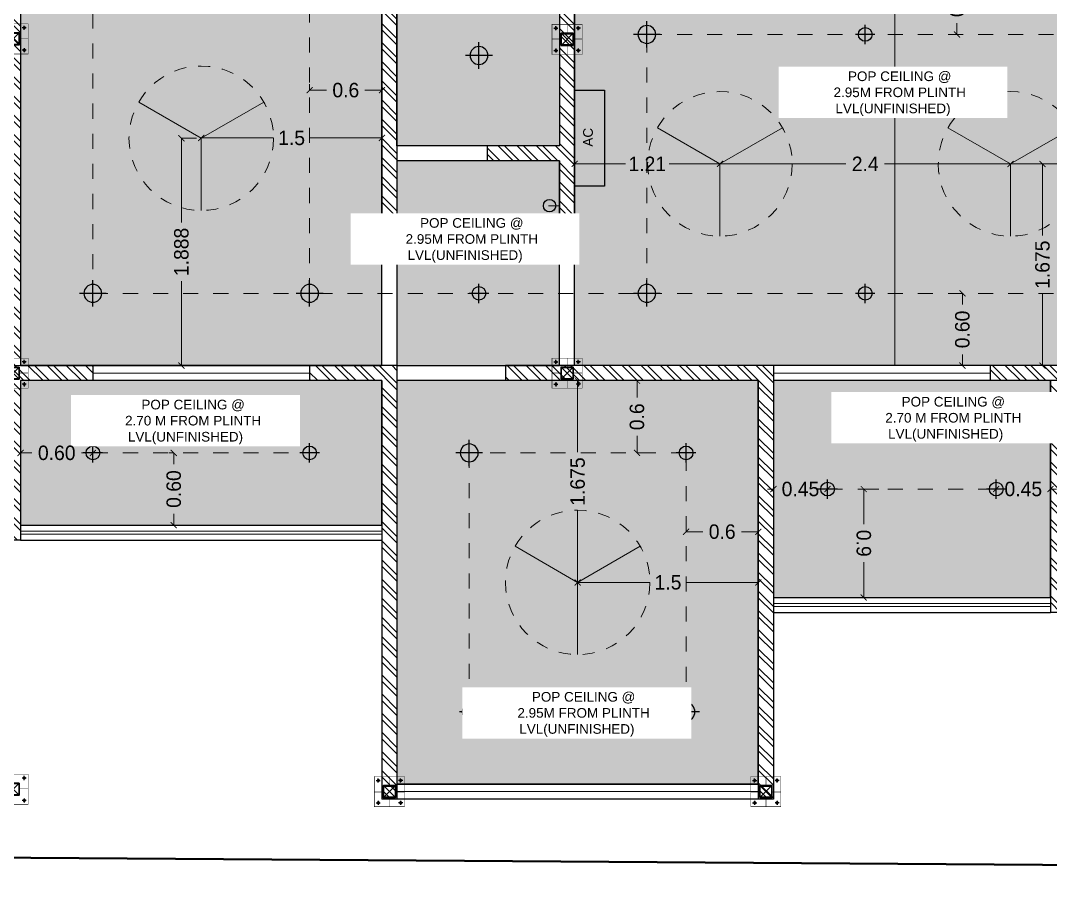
# Model space of a CAD drawing. Header units: metres. Extents: x 494 to 1845, y -666 to 1061.
# Drawn here: x 1627.6 to 1636.15, y 201.35 to 208.46 of the extents above; entities that cross this region are included whole.
import ezdxf

# ---------------------------------------------------------------- set-up
doc = ezdxf.new("R2010")
doc.units = ezdxf.units.M
doc.header["$MEASUREMENT"] = 0
for name, pattern in [('1', [0]), ('141011 - Typical Flr Plans -1 - 1.5 & 1-2 BHK_ Kolshet Namrata1$0$HIDDEN', [0.375, 0.25, -0.125]), ('_ZCAD_DYNDIM_LINETYPE_DATA_NAME_', [0.25, 0.125, -0.125]), ('HIDDEN', [0.375, 0.25, -0.125])]:
    doc.linetypes.add(name, pattern=pattern)
doc.layers.get('Defpoints').update_dxf_attribs({"color": 12})
for name, color, linetype, lineweight in [('01 WALL', 7, 'Continuous', 25), ('A-Wall', 7, 'Continuous', 18), ('A-Wall Hatch', 8, 'Continuous', 9), ('DIMENSION', 8, 'Continuous', 5), ('ele ref line', 44, 'Continuous', 9), ('elec block', 14, 'Continuous', 9), ('Grid', 1, 'Continuous', 25), ('SCPL_BOLTS', 11, 'Continuous', 15), ('SCPL_ST PLATE', 222, 'Continuous', 0), ('VDA - FALSE CEILING', 7, 'Continuous', 5), ('VDA-HATCH', 8, 'Continuous', 9), ('VDA-RAILING', 25, 'Continuous', 5), ('VDA-SLIDING DOOR', 4, 'Continuous', 9), ('VDA-WALL', 250, 'Continuous', 25)]:
    doc.layers.add(name, color=color, linetype=linetype, lineweight=lineweight)
for name, color, linetype in [('BASE PLATE', 3, 'Continuous'), ('CEILING', 7, 'Continuous'), ('ceiling elec', 7, 'Continuous'), ('COLUMN', 1, 'Continuous'), ('PLOT - SURVEY', 1, '1'), ('SCPL HIDDEN', 8, 'HIDDEN'), ('SHEET', 7, 'Continuous'), ('TEXT', 7, 'Continuous'), ('VDA-WALL BELOW', 8, 'Continuous'), ('VDA_ELECTRICAL FIXTURES', 7, 'Continuous')]:
    doc.layers.add(name, color=color, linetype=linetype)
doc.styles.add('RS', font='GOTHIC.TTF')
doc.styles.get("Standard").update_dxf_attribs({"font": 'arial.ttf'})
doc.dimstyles.new('SMALL', dxfattribs={"dimtxt": 0.16, "dimasz": 0.05, "dimexe": 0, "dimexo": 0, "dimgap": 0.05, "dimtad": 0, "dimdec": 1, "dimzin": 0, "dimdsep": 46, "dimtxsty": 'RS', "dimblk": 'ARCHTICK', "dimcen": 2.5, "dimclrd": 256, "dimclre": 256, "dimclrt": 5, "dimadec": 0, "dimazin": 0, "dimtfac": 1, "dimtofl": 0, "dimtmove": 0, "dimatfit": 3, "dimldrblk": 'ARCHTICK', "dimfxl": 0, "dimtolj": 1, "dimtzin": 0, "dimarcsym": 0})

# ---------------------------------------------------------------- blocks, each defined once
blk = doc.blocks.new('athath')
at = {"layer": 'BASE PLATE', "const_width": 0.004000000000000001}
blk.add_lwpolyline([(382058.464163508, 2057488.133852801), (382058.7141635079, 2057488.133852801), (382058.7141635079, 2057487.883852801), (382058.464163508, 2057487.883852801)], close=True, dxfattribs=at)
at = {"layer": 'COLUMN', "color": 5, "lineweight": 30}
for p, q in [((382058.6391635078, 2057488.0588528), (382058.5391635078, 2057487.9588528)), ((382058.6391635078, 2057487.9588528), (382058.5391635078, 2057488.0588528))]:
    blk.add_line(p, q, dxfattribs=at)
blk.add_lwpolyline([(382058.5391635078, 2057488.0588528), (382058.5391635078, 2057487.9588528), (382058.6391635078, 2057487.9588528), (382058.6391635078, 2057488.0588528)], close=True, dxfattribs=at)
at = {"layer": 'Grid', "color": 5, "const_width": 0.002}
blk.add_lwpolyline([(382058.539163508, 2057488.058852801), (382058.639163508, 2057488.058852801), (382058.639163508, 2057487.958852801), (382058.539163508, 2057487.958852801)], close=True, dxfattribs=at)
at = {"layer": 'Grid', "color": 5}
blk.add_lwpolyline([(382058.5423635079, 2057488.055652801), (382058.6359635079, 2057488.055652801), (382058.6359635079, 2057487.962052801), (382058.5423635079, 2057487.962052801)], close=True, dxfattribs=at)
at = {"layer": 'SCPL HIDDEN'}
for p, q in [((382058.496163508, 2057488.118806606), (382058.496163508, 2057488.084898995)), ((382058.6821635079, 2057488.118806606), (382058.6821635079, 2057488.084898995)), ((382058.5131173132, 2057488.101852801), (382058.4792097027, 2057488.101852801)), ((382058.6652097026, 2057488.101852801), (382058.6991173132, 2057488.101852801)), ((382058.5131173132, 2057487.915852801), (382058.4792097027, 2057487.915852801)), ((382058.496163508, 2057487.898898995), (382058.496163508, 2057487.932806606)), ((382058.6652097026, 2057487.915852801), (382058.6991173132, 2057487.915852801)), ((382058.6821635079, 2057487.898898995), (382058.6821635079, 2057487.932806606))]:
    blk.add_line(p, q, dxfattribs=at)
at = {"layer": 'SCPL_BOLTS'}
for centre in [(382058.496163508, 2057488.101852801), (382058.6821635079, 2057488.101852801), (382058.496163508, 2057487.915852801), (382058.6821635079, 2057487.915852801)]:
    blk.add_circle(centre, 0.01035, dxfattribs=at)
at = {"layer": 'SCPL_ST PLATE', "const_width": 0.002}
for points in [[(382058.585713508, 2057488.133852801), (382058.592613508, 2057488.133852801), (382058.592613508, 2057488.058852801), (382058.585713508, 2057488.058852801)], [(382058.464163508, 2057488.012302801), (382058.464163508, 2057488.005402801), (382058.539163508, 2057488.005402801), (382058.539163508, 2057488.012302801)], [(382058.585713508, 2057487.883852801), (382058.592613508, 2057487.883852801), (382058.592613508, 2057487.958852801), (382058.585713508, 2057487.958852801)], [(382058.639163508, 2057488.005402801), (382058.639163508, 2057488.012302801), (382058.7141635079, 2057488.012302801), (382058.7141635079, 2057488.005402801)]]:
    blk.add_lwpolyline(points, close=True, dxfattribs=at)
blk = doc.blocks.new('zw$4BD1')
at = {"color": 6}
blk.add_line((0.1026044387735965, 0.2717923628416088), (0.1026044644431749, 0.08480641099328068), dxfattribs=at)
at = {"layer": 'SHEET', "color": 6}
blk.add_circle((0.1026044619984532, 0.10260446199851), 0.1026044519985128, dxfattribs=at)
blk = doc.blocks.new('12w')
at = {"layer": 'VDA_ELECTRICAL FIXTURES', "color": 5, "ltscale": 0.1}
for p, q in [((87910.28145249565, 3817.042512325924), (87910.28144543657, 3823.898232417295)), ((87906.81604333571, 3820.470368803413), (87913.74685459654, 3820.470375939805))]:
    blk.add_line(p, q, dxfattribs=at)
blk.add_circle((87910.28075605427, 3820.470372370896), 2.316151648332887, dxfattribs=at)
blk = doc.blocks.new('AEYTUU')
at = {"layer": 'VDA_ELECTRICAL FIXTURES', "color": 6, "ltscale": 0.1}
for p, q in [((8243.958968699393, -3482.814240096676), (8243.958968826868, -3482.690436009986)), ((8244.021548823775, -3482.752338117767), (8243.896388702484, -3482.752337988894))]:
    blk.add_line(p, q, dxfattribs=at)
blk.add_circle((8243.958981276084, -3482.752338053344), 0.04373075930944671, dxfattribs=at)
blk = doc.blocks.new('FAN 1')
at = {"layer": 'elec block', "color": 68, "true_color": 0x394d00}
for q in [(-3723.117876231178, 868.3742863660809), (-3722.078645746636, 868.3742863660809), (-3722.598260988907, 867.4742863660808)]:
    blk.add_line((-3722.598260988907, 868.074286366081), q, dxfattribs=at)
at = {"layer": 'elec block', "color": 68, "linetype": '141011 - Typical Flr Plans -1 - 1.5 & 1-2 BHK_ Kolshet Namrata1$0$HIDDEN', "ltscale": 0.15, "true_color": 0x394d00}
blk.add_circle((-3722.598260988907, 868.074286366081), 0.6, dxfattribs=at)
blk = doc.blocks.new('_ArchTick')
at = {"color": 0, "linetype": 'ByBlock', "const_width": 0.15}
blk.add_lwpolyline([(-0.5, -0.5), (0.5, 0.5)], dxfattribs=at)
blk = doc.blocks.new('*D626')
at = {"layer": 'Defpoints', "color": 0, "transparency": 16777216}
for p in [(4.649194737953621, 3.349999999999966), (4.649194737953621, 2.749999999999943), (4.649194737953621, 2.749999999999943)]:
    blk.add_point(p, dxfattribs=at)
at = {"layer": 'DIMENSION', "lineweight": -2, "transparency": 16777216}
for p, q in [((4.649194737953621, 3.349999999999966), (4.649194737953621, 3.349999999999966)), ((4.649194737953621, 3.349999999999966), (4.649194737953621, 3.256668932698801)), ((4.649194737953621, 2.749999999999943), (4.649194737953621, 2.843331067301108)), ((4.649194737953621, 2.749999999999943), (4.649194737953621, 2.749999999999943))]:
    blk.add_line(p, q, dxfattribs=at)
at = {"layer": 'DIMENSION', "lineweight": -2, "transparency": 16777216, "xscale": 0.05, "yscale": 0.05, "zscale": 0.05}
for p, rotation in [((4.649194737953621, 3.349999999999966), 90), ((4.649194737953621, 2.749999999999943), 270)]:
    blk.add_blockref('_ArchTick', p, dxfattribs=dict(at, rotation=rotation))
at = {"layer": 'DIMENSION', "color": 5, "transparency": 16777216, "insert": (4.649194737953621, 3.049999999999955), "char_height": 0.12, "attachment_point": 5, "rotation": 90, "style": 'RS'}
blk.add_mtext('\\A1;0.60', dxfattribs=at)
blk = doc.blocks.new('*D627')
at = {"layer": 'Defpoints', "color": 0, "transparency": 16777216}
for p in [(4.651629597316742, 0.6000000000000227), (4.651629597316742, 0), (4.694239636169641, 0)]:
    blk.add_point(p, dxfattribs=at)
at = {"layer": 'DIMENSION', "lineweight": -2, "transparency": 16777216}
for p, q in [((4.651629597316742, 0.6000000000000227), (4.694239636169641, 0.6000000000000227)), ((4.694239636169641, 0.6000000000000227), (4.694239636169641, 0.506668932698858)), ((4.694239636169641, 0), (4.694239636169641, 0.0933310673011647)), ((4.651629597316742, 0), (4.694239636169641, 0))]:
    blk.add_line(p, q, dxfattribs=at)
at = {"layer": 'DIMENSION', "lineweight": -2, "transparency": 16777216, "xscale": 0.05, "yscale": 0.05, "zscale": 0.05}
for p, rotation in [((4.694239636169641, 0.6000000000000227), 90), ((4.694239636169641, 0), 270)]:
    blk.add_blockref('_ArchTick', p, dxfattribs=dict(at, rotation=rotation))
at = {"layer": 'DIMENSION', "color": 5, "transparency": 16777216, "insert": (4.694239636169641, 0.3000000000000114), "char_height": 0.12, "attachment_point": 5, "rotation": 90, "style": 'RS'}
blk.add_mtext('\\A1;0.60', dxfattribs=at)
blk = doc.blocks.new('*D629')
at = {"layer": 'Defpoints', "color": 0, "transparency": 16777216}
for p in [(5.093749999846523, 1.674999999999955), (6.299999999999955, 1.674999999999983), (6.299999999999955, 1.67499966935236)]:
    blk.add_point(p, dxfattribs=at)
at = {"layer": 'DIMENSION', "lineweight": -2, "transparency": 16777216}
for p, q in [((5.093749999846523, 1.674999999999955), (5.093749999846523, 1.674999669352331)), ((5.093749999846523, 1.674999669352331), (5.515780506381589, 1.674999669352331)), ((6.299999999999955, 1.67499966935236), (5.877969493464889, 1.67499966935236)), ((6.299999999999955, 1.674999999999983), (6.299999999999955, 1.67499966935236))]:
    blk.add_line(p, q, dxfattribs=at)
at = {"layer": 'DIMENSION', "lineweight": -2, "transparency": 16777216, "xscale": 0.05, "yscale": 0.05, "zscale": 0.05, "rotation": 180.0000000000013}
blk.add_blockref('_ArchTick', (5.093749999846523, 1.674999669352331), dxfattribs=at)
at = {"layer": 'DIMENSION', "lineweight": -2, "transparency": 16777216, "xscale": 0.05, "yscale": 0.05, "zscale": 0.05}
blk.add_blockref('_ArchTick', (6.299999999999955, 1.67499966935236), dxfattribs=at)
at = {"layer": 'DIMENSION', "color": 5, "transparency": 16777216, "insert": (5.696874999923239, 1.67499966935236), "char_height": 0.12, "attachment_point": 5, "style": 'RS'}
blk.add_mtext('\\A1;1.21', dxfattribs=at)
blk = doc.blocks.new('*D630')
at = {"layer": 'Defpoints', "color": 0, "transparency": 16777216}
for p in [(5.259617250025485, 1.674999999999983), (5.259617250025485, 0), (5.359353477165769, 0)]:
    blk.add_point(p, dxfattribs=at)
at = {"layer": 'DIMENSION', "lineweight": -2, "transparency": 16777216}
for p, q in [((5.259617250025485, 1.674999999999983), (5.359353477165769, 1.674999999999983)), ((5.359353477165769, 1.674999999999983), (5.359353477165769, 1.080266825288902)), ((5.359353477165769, 0), (5.359353477165769, 0.5947331747110809)), ((5.259617250025485, 0), (5.359353477165769, 0))]:
    blk.add_line(p, q, dxfattribs=at)
at = {"layer": 'DIMENSION', "lineweight": -2, "transparency": 16777216, "xscale": 0.05, "yscale": 0.05, "zscale": 0.05}
for p, rotation in [((5.359353477165769, 1.674999999999983), 90), ((5.359353477165769, 0), 270)]:
    blk.add_blockref('_ArchTick', p, dxfattribs=dict(at, rotation=rotation))
at = {"layer": 'DIMENSION', "color": 5, "transparency": 16777216, "insert": (5.359353477165769, 0.8374999999999773), "char_height": 0.12, "attachment_point": 5, "rotation": 90, "style": 'RS'}
blk.add_mtext('\\A1;1.675', dxfattribs=at)
blk = doc.blocks.new('*D631')
at = {"layer": 'Defpoints', "color": 0, "transparency": 16777216}
for p in [(1.474999999999909, 1.674999999999983), (1.474999999999909, 1.674999999999983), (2.68124999953875, 1.674999999999983)]:
    blk.add_point(p, dxfattribs=at)
at = {"layer": 'DIMENSION', "lineweight": -2, "transparency": 16777216}
for p, q in [((1.474999999999909, 1.674999999999983), (1.474999999999909, 1.674999999999983)), ((1.474999999999909, 1.674999999999983), (1.897030506227566, 1.674999999999983)), ((2.68124999953875, 1.674999999999983), (2.259219493311093, 1.674999999999983)), ((2.68124999953875, 1.674999999999983), (2.68124999953875, 1.674999999999983))]:
    blk.add_line(p, q, dxfattribs=at)
at = {"layer": 'DIMENSION', "lineweight": -2, "transparency": 16777216, "xscale": 0.05, "yscale": 0.05, "zscale": 0.05, "rotation": 180}
blk.add_blockref('_ArchTick', (1.474999999999909, 1.674999999999983), dxfattribs=at)
at = {"layer": 'DIMENSION', "lineweight": -2, "transparency": 16777216, "xscale": 0.05, "yscale": 0.05, "zscale": 0.05}
blk.add_blockref('_ArchTick', (2.68124999953875, 1.674999999999983), dxfattribs=at)
at = {"layer": 'DIMENSION', "color": 5, "transparency": 16777216, "insert": (2.078124999769443, 1.674999999999983), "char_height": 0.12, "attachment_point": 5, "style": 'RS'}
blk.add_mtext('\\A1;1.21', dxfattribs=at)
blk = doc.blocks.new('*D632')
at = {"layer": 'Defpoints', "color": 0, "transparency": 16777216}
for p in [(2.68124999953875, 1.674999999999955), (5.093749999846523, 1.674693419352337), (5.093750034491222, 1.674966040488329)]:
    blk.add_point(p, dxfattribs=at)
at = {"layer": 'DIMENSION', "lineweight": -2, "transparency": 16777216}
for p, q in [((2.68124999953875, 1.674999999999955), (2.681250034183449, 1.675272621135946)), ((2.681250034183449, 1.675272621135946), (3.726514311639903, 1.675139788887634)), ((5.093750034491222, 1.674966040488329), (4.048485757034769, 1.67509887273664)), ((5.093749999846523, 1.674693419352337), (5.093750034491222, 1.674966040488329))]:
    blk.add_line(p, q, dxfattribs=at)
at = {"layer": 'DIMENSION', "lineweight": -2, "transparency": 16777216, "xscale": 0.05000000000000001, "yscale": 0.05000000000000001, "zscale": 0.05000000000000001}
for p, rotation in [((2.681250034183449, 1.675272621135946), 179.9927188488737), ((5.093750034491222, 1.674966040488329), 359.9927188488738)]:
    blk.add_blockref('_ArchTick', p, dxfattribs=dict(at, rotation=rotation))
at = {"layer": 'DIMENSION', "color": 5, "transparency": 16777216, "insert": (3.887500034337336, 1.675119330812151), "char_height": 0.12, "attachment_point": 5, "rotation": 359.9927188488738, "style": 'RS'}
blk.add_mtext('\\A1;2.4', dxfattribs=at)
blk = doc.blocks.new('*D633')
at = {"layer": 'Defpoints', "color": 0, "transparency": 16777216}
for p in [(2.399999999999864, -1.261257315364986), (3, -1.261257315364986), (3, -1.379366719586613)]:
    blk.add_point(p, dxfattribs=at)
at = {"layer": 'DIMENSION', "lineweight": -2, "transparency": 16777216}
for p, q in [((2.399999999999864, -1.261257315364986), (2.399999999999864, -1.379366719586613)), ((3, -1.261257315364986), (3, -1.379366719586613)), ((2.399999999999864, -1.379366719586613), (2.54060503059145, -1.379366719586613)), ((3, -1.379366719586613), (2.859394969408413, -1.379366719586613))]:
    blk.add_line(p, q, dxfattribs=at)
at = {"layer": 'DIMENSION', "lineweight": -2, "transparency": 16777216, "xscale": 0.05, "yscale": 0.05, "zscale": 0.05, "rotation": 180}
blk.add_blockref('_ArchTick', (2.399999999999864, -1.379366719586613), dxfattribs=at)
at = {"layer": 'DIMENSION', "lineweight": -2, "transparency": 16777216, "xscale": 0.05, "yscale": 0.05, "zscale": 0.05}
blk.add_blockref('_ArchTick', (3, -1.379366719586613), dxfattribs=at)
at = {"layer": 'DIMENSION', "color": 5, "transparency": 16777216, "insert": (2.699999999999818, -1.379366719586613), "char_height": 0.12, "attachment_point": 5, "style": 'RS'}
blk.add_mtext('\\A1;0.6', dxfattribs=at)
blk = doc.blocks.new('*D634')
at = {"layer": 'Defpoints', "color": 0, "transparency": 16777216}
for p in [(1.992728779216577, -0.125), (2.048309675320752, -0.125), (2.048309675320752, -0.7250000000000227)]:
    blk.add_point(p, dxfattribs=at)
at = {"layer": 'DIMENSION', "lineweight": -2, "transparency": 16777216}
for p, q in [((2.048309675320752, -0.125), (1.992728779216577, -0.125)), ((1.992728779216577, -0.125), (1.992728779216577, -0.2656050305914448)), ((1.992728779216577, -0.7250000000000227), (1.992728779216577, -0.5843949694085779)), ((2.048309675320752, -0.7250000000000227), (1.992728779216577, -0.7250000000000227))]:
    blk.add_line(p, q, dxfattribs=at)
at = {"layer": 'DIMENSION', "lineweight": -2, "transparency": 16777216, "xscale": 0.05, "yscale": 0.05, "zscale": 0.05}
for p, rotation in [((1.992728779216577, -0.125), 90), ((1.992728779216577, -0.7250000000000227), 270)]:
    blk.add_blockref('_ArchTick', p, dxfattribs=dict(at, rotation=rotation))
at = {"layer": 'DIMENSION', "color": 5, "transparency": 16777216, "insert": (1.992728779216577, -0.4250000000000114), "char_height": 0.12, "attachment_point": 5, "rotation": 90, "style": 'RS'}
blk.add_mtext('\\A1;0.6', dxfattribs=at)
blk = doc.blocks.new('*D635')
at = {"layer": 'Defpoints', "color": 0, "transparency": 16777216}
for p in [(1.499977825427095, -0.125), (1.499977825427095, -0.125), (1.499977825427095, -1.799999999977217)]:
    blk.add_point(p, dxfattribs=at)
at = {"layer": 'DIMENSION', "lineweight": -2, "transparency": 16777216}
for p, q in [((1.499977825427095, -0.125), (1.499977825427095, -0.125)), ((1.499977825427095, -0.125), (1.499977825427095, -0.7197331746996269)), ((1.499977825427095, -1.799999999977217), (1.499977825427095, -1.20526682527759)), ((1.499977825427095, -1.799999999977217), (1.499977825427095, -1.799999999977217))]:
    blk.add_line(p, q, dxfattribs=at)
at = {"layer": 'DIMENSION', "lineweight": -2, "transparency": 16777216, "xscale": 0.05, "yscale": 0.05, "zscale": 0.05}
for p, rotation in [((1.499977825427095, -0.125), 90), ((1.499977825427095, -1.799999999977217), 270)]:
    blk.add_blockref('_ArchTick', p, dxfattribs=dict(at, rotation=rotation))
at = {"layer": 'DIMENSION', "color": 5, "transparency": 16777216, "insert": (1.499977825427095, -0.9624999999886086), "char_height": 0.12, "attachment_point": 5, "rotation": 90, "style": 'RS'}
blk.add_mtext('\\A1;1.675', dxfattribs=at)
blk = doc.blocks.new('*D636')
at = {"layer": 'Defpoints', "color": 0, "transparency": 16777216}
for p in [(1.499977825427095, -1.799999999977217), (3, -1.800000000000011), (3, -1.800000000001859)]:
    blk.add_point(p, dxfattribs=at)
at = {"layer": 'DIMENSION', "lineweight": -2, "transparency": 16777216}
for p, q in [((1.499977825427095, -1.799999999977217), (1.499977825427095, -1.799999999979065)), ((1.499977825427095, -1.799999999979065), (2.099812162203762, -1.799999999988188)), ((3, -1.800000000001859), (2.400165663223333, -1.799999999992735)), ((3, -1.800000000000011), (3, -1.800000000001859))]:
    blk.add_line(p, q, dxfattribs=at)
at = {"layer": 'DIMENSION', "lineweight": -2, "transparency": 16777216, "xscale": 0.05, "yscale": 0.05, "zscale": 0.05}
for p, rotation in [((1.499977825427095, -1.799999999979065), 179.9999999991293), ((3, -1.800000000001859), 359.9999999991293)]:
    blk.add_blockref('_ArchTick', p, dxfattribs=dict(at, rotation=rotation))
at = {"layer": 'DIMENSION', "color": 5, "transparency": 16777216, "insert": (2.249988912713434, -1.799999999990462), "char_height": 0.12, "attachment_point": 5, "style": 'RS'}
blk.add_mtext('\\A1;1.5', dxfattribs=at)
blk = doc.blocks.new('*D637')
at = {"layer": 'Defpoints', "color": 0, "transparency": 16777216}
for p in [(4.27496876575492, -1.024999999967548), (3.874831541495269, -1.925013887732945), (4.274999999999864, -1.925000000000011)]:
    blk.add_point(p, dxfattribs=at)
at = {"layer": 'DIMENSION', "lineweight": -2, "transparency": 16777216}
for p, q in [((3.999800307175065, -1.025009549610928), (3.874800307250325, -1.025013887700482)), ((3.874800307250325, -1.025013887700482), (3.874810447822256, -1.317209672991908)), ((3.874831541495269, -1.925013887732945), (3.874821400923338, -1.632818102441547)), ((3.999831541420008, -1.925009549643391), (3.874831541495269, -1.925013887732945))]:
    blk.add_line(p, q, dxfattribs=at)
at = {"layer": 'DIMENSION', "lineweight": -2, "transparency": 16777216, "xscale": 0.05, "yscale": 0.05, "zscale": 0.05}
for p, rotation in [((3.874800307250325, -1.025013887700482), 90.00198843378972), ((3.874831541495269, -1.925013887732945), 270.0019884337897)]:
    blk.add_blockref('_ArchTick', p, dxfattribs=dict(at, rotation=rotation))
at = {"layer": 'DIMENSION', "color": 5, "transparency": 16777216, "insert": (3.874815924372797, -1.475013887716727), "char_height": 0.12, "attachment_point": 5, "rotation": 270.00198843378973, "style": 'RS'}
blk.add_mtext('\\A1;0.9', dxfattribs=at)
blk = doc.blocks.new('*D638')
at = {"layer": 'Defpoints', "color": 0, "transparency": 16777216}
for p in [(3.125, -1.024999999964962), (3.125, -1.024999999964962), (3.574965786859366, -1.024999999964962)]:
    blk.add_point(p, dxfattribs=at)
at = {"layer": 'DIMENSION', "lineweight": -2, "transparency": 16777216}
for p, q in [((3.125, -1.024999999964962), (3.075000000000045, -1.024999999964962)), ((3.125, -1.024999999964962), (3.125, -1.024999999964962)), ((3.574965786859366, -1.024999999964962), (3.574965786859366, -1.024999999964962)), ((3.574965786859366, -1.024999999964962), (3.62496578685932, -1.024999999964962))]:
    blk.add_line(p, q, dxfattribs=at)
at = {"layer": 'DIMENSION', "lineweight": -2, "transparency": 16777216, "xscale": 0.05, "yscale": 0.05, "zscale": 0.05}
blk.add_blockref('_ArchTick', (3.125, -1.024999999964962), dxfattribs=at)
at = {"layer": 'DIMENSION', "lineweight": -2, "transparency": 16777216, "xscale": 0.05, "yscale": 0.05, "zscale": 0.05, "rotation": 180}
blk.add_blockref('_ArchTick', (3.574965786859366, -1.024999999964962), dxfattribs=at)
at = {"layer": 'DIMENSION', "color": 5, "transparency": 16777216, "insert": (3.349982893429569, -1.024999999964962), "char_height": 0.12, "attachment_point": 5, "style": 'RS'}
blk.add_mtext('\\A1;0.45', dxfattribs=at)
blk = doc.blocks.new('*D639')
at = {"layer": 'Defpoints', "color": 0, "transparency": 16777216}
for p in [(4.974988610086029, -1.02499999998733), (5.424999999999955, -1.02499999998733), (5.424999999999955, -1.025000083479313)]:
    blk.add_point(p, dxfattribs=at)
at = {"layer": 'DIMENSION', "lineweight": -2, "transparency": 16777216}
for p, q in [((4.974988610086029, -1.025000083479313), (4.924988610086075, -1.025000083479313)), ((4.974988610086029, -1.02499999998733), (4.974988610086029, -1.025000083479313)), ((5.424999999999955, -1.02499999998733), (5.424999999999955, -1.025000083479313)), ((5.424999999999955, -1.025000083479313), (5.474999999999909, -1.025000083479313))]:
    blk.add_line(p, q, dxfattribs=at)
at = {"layer": 'DIMENSION', "lineweight": -2, "transparency": 16777216, "xscale": 0.05, "yscale": 0.05, "zscale": 0.05}
blk.add_blockref('_ArchTick', (4.974988610086029, -1.025000083479313), dxfattribs=at)
at = {"layer": 'DIMENSION', "lineweight": -2, "transparency": 16777216, "xscale": 0.05, "yscale": 0.05, "zscale": 0.05, "rotation": 180}
blk.add_blockref('_ArchTick', (5.424999999999955, -1.025000083479313), dxfattribs=at)
at = {"layer": 'DIMENSION', "color": 5, "transparency": 16777216, "insert": (5.199994305042992, -1.025000083479313), "char_height": 0.12, "attachment_point": 5, "style": 'RS'}
blk.add_mtext('\\A1;0.45', dxfattribs=at)
blk = doc.blocks.new('*D640')
at = {"layer": 'Defpoints', "color": 0, "transparency": 16777216}
for p in [(-1.892406289977316, -0.7250388842016946), (-1.892406289977316, -1.324999999999989), (-1.85332594028614, -1.324999999999989)]:
    blk.add_point(p, dxfattribs=at)
at = {"layer": 'DIMENSION', "lineweight": -2, "transparency": 16777216}
for p, q in [((-1.892406289977316, -0.7250388842016946), (-1.85332594028614, -0.7250388842016946)), ((-1.85332594028614, -0.7250388842016946), (-1.85332594028614, -0.8183505094019949)), ((-1.85332594028614, -1.324999999999989), (-1.85332594028614, -1.231688374799688)), ((-1.892406289977316, -1.324999999999989), (-1.85332594028614, -1.324999999999989))]:
    blk.add_line(p, q, dxfattribs=at)
at = {"layer": 'DIMENSION', "lineweight": -2, "transparency": 16777216, "xscale": 0.05, "yscale": 0.05, "zscale": 0.05}
for p, rotation in [((-1.85332594028614, -0.7250388842016946), 90), ((-1.85332594028614, -1.324999999999989), 270)]:
    blk.add_blockref('_ArchTick', p, dxfattribs=dict(at, rotation=rotation))
at = {"layer": 'DIMENSION', "color": 5, "transparency": 16777216, "insert": (-1.85332594028614, -1.025019442100842), "char_height": 0.12, "attachment_point": 5, "rotation": 90, "style": 'RS'}
blk.add_mtext('\\A1;0.60', dxfattribs=at)
blk = doc.blocks.new('*D641')
at = {"layer": 'Defpoints', "color": 0, "transparency": 16777216}
for p in [(-3.125, -0.7250385622147064), (-3.125, -0.8052632810275782), (-2.525000156962733, -0.8052632810275782)]:
    blk.add_point(p, dxfattribs=at)
at = {"layer": 'DIMENSION', "lineweight": -2, "transparency": 16777216}
for p, q in [((-3.125, -0.8052632810275782), (-3.125, -0.7250385622147064)), ((-3.125, -0.7250385622147064), (-3.031669011180384, -0.7250385622147064)), ((-2.525000156962733, -0.7250385622147064), (-2.618331145782577, -0.7250385622147064)), ((-2.525000156962733, -0.8052632810275782), (-2.525000156962733, -0.7250385622147064))]:
    blk.add_line(p, q, dxfattribs=at)
at = {"layer": 'DIMENSION', "lineweight": -2, "transparency": 16777216, "xscale": 0.05, "yscale": 0.05, "zscale": 0.05, "rotation": 180}
blk.add_blockref('_ArchTick', (-3.125, -0.7250385622147064), dxfattribs=at)
at = {"layer": 'DIMENSION', "lineweight": -2, "transparency": 16777216, "xscale": 0.05, "yscale": 0.05, "zscale": 0.05}
blk.add_blockref('_ArchTick', (-2.525000156962733, -0.7250385622147064), dxfattribs=at)
at = {"layer": 'DIMENSION', "color": 5, "transparency": 16777216, "insert": (-2.82500007848148, -0.7250385622147064), "char_height": 0.12, "attachment_point": 5, "style": 'RS'}
blk.add_mtext('\\A1;0.60', dxfattribs=at)
blk = doc.blocks.new('*D642')
at = {"layer": 'Defpoints', "color": 0, "transparency": 16777216}
for p in [(-0.7250000000001364, 2.337499999999977), (-0.125, 2.337499999999977), (-0.125, 2.286895643232896)]:
    blk.add_point(p, dxfattribs=at)
at = {"layer": 'DIMENSION', "lineweight": -2, "transparency": 16777216}
for p, q in [((-0.7250000000001364, 2.337499999999977), (-0.7250000000001364, 2.286895643232896)), ((-0.125, 2.337499999999977), (-0.125, 2.286895643232896)), ((-0.7250000000001364, 2.286895643232896), (-0.5843949694085495, 2.286895643232896)), ((-0.125, 2.286895643232896), (-0.2656050305915869, 2.286895643232896))]:
    blk.add_line(p, q, dxfattribs=at)
at = {"layer": 'DIMENSION', "lineweight": -2, "transparency": 16777216, "xscale": 0.05, "yscale": 0.05, "zscale": 0.05, "rotation": 180}
blk.add_blockref('_ArchTick', (-0.7250000000001364, 2.286895643232896), dxfattribs=at)
at = {"layer": 'DIMENSION', "lineweight": -2, "transparency": 16777216, "xscale": 0.05, "yscale": 0.05, "zscale": 0.05}
blk.add_blockref('_ArchTick', (-0.125, 2.286895643232896), dxfattribs=at)
at = {"layer": 'DIMENSION', "color": 5, "transparency": 16777216, "insert": (-0.4250000000001819, 2.286895643232896), "char_height": 0.12, "attachment_point": 5, "style": 'RS'}
blk.add_mtext('\\A1;0.6', dxfattribs=at)
blk = doc.blocks.new('*D643')
at = {"layer": 'Defpoints', "color": 0, "transparency": 16777216}
for p in [(-1.625006475344662, 1.887506060421174), (-1.625, 0), (-1.789907962853931, -5.657390431679232e-07)]:
    blk.add_point(p, dxfattribs=at)
at = {"layer": 'DIMENSION', "lineweight": -2, "transparency": 16777216}
for p, q in [((-1.664914438199276, 1.887505923511526), (-1.789914438198593, 1.887505494682131)), ((-1.789914438198593, 1.887505494682131), (-1.789912036169198, 1.187335061342537)), ((-1.789907962853931, -5.657390431679232e-07), (-1.789910364883326, 0.700169867599925)), ((-1.664907962854613, -1.369096480630105e-07), (-1.789907962853931, -5.657390431679232e-07))]:
    blk.add_line(p, q, dxfattribs=at)
at = {"layer": 'DIMENSION', "lineweight": -2, "transparency": 16777216, "xscale": 0.05, "yscale": 0.05, "zscale": 0.05}
for p, rotation in [((-1.789914438198593, 1.887505494682131), 90.00019656091591), ((-1.789907962853931, -5.657390431679232e-07), 270.0001965609159)]:
    blk.add_blockref('_ArchTick', p, dxfattribs=dict(at, rotation=rotation))
at = {"layer": 'DIMENSION', "color": 5, "transparency": 16777216, "insert": (-1.789911200526149, 0.9437524644715438), "char_height": 0.12, "attachment_point": 5, "rotation": 90.00019656091592, "style": 'RS'}
blk.add_mtext('\\A1;1.888', dxfattribs=at)
blk = doc.blocks.new('*D644')
at = {"layer": 'Defpoints', "color": 0, "transparency": 16777216}
for p in [(-1.625006475344662, 1.887506060421174), (-0.125, 1.887499999999989), (-0.1249999884369117, 1.890361954856473)]:
    blk.add_point(p, dxfattribs=at)
at = {"layer": 'DIMENSION', "lineweight": -2, "transparency": 16777216}
for p, q in [((-1.625006475344662, 1.887506060421174), (-1.625006463781574, 1.890368015277659)), ((-1.625006463781574, 1.890368015277659), (-1.025179976617892, 1.890365591820682)), ((-0.1249999884369117, 1.890361954856473), (-0.7248264756005938, 1.89036437831345)), ((-0.125, 1.887499999999989), (-0.1249999884369117, 1.890361954856473))]:
    blk.add_line(p, q, dxfattribs=at)
at = {"layer": 'DIMENSION', "lineweight": -2, "transparency": 16777216, "xscale": 0.05, "yscale": 0.05, "zscale": 0.05}
for p, rotation in [((-1.625006463781574, 1.890368015277659), 179.999768509962), ((-0.1249999884369117, 1.890361954856473), 359.9997685099619)]:
    blk.add_blockref('_ArchTick', p, dxfattribs=dict(at, rotation=rotation))
at = {"layer": 'DIMENSION', "color": 5, "transparency": 16777216, "insert": (-0.8750032261093565, 1.890364985067066), "char_height": 0.12, "attachment_point": 5, "rotation": 359.999768509962, "style": 'RS'}
blk.add_mtext('\\A1;1.5', dxfattribs=at)
blk = doc.blocks.new('FDG GHGS')
at = {"layer": 'VDA_ELECTRICAL FIXTURES', "color": 1}
blk.add_lwpolyline([(2747.224690672943, -2336.760896513756), (2751.191609312138, -2336.760896513756), (2751.191609312138, -2338.001405601491), (2747.224690672943, -2338.001405601491)], close=True, dxfattribs=at)
at = {"layer": 'VDA_ELECTRICAL FIXTURES', "extrusion": (-0.0001275556141250366, -1.527756138372896e-05, 0.9999999917480806), "insert": (2749.250139614915, -2337.112609383536, -0.0001777665926923995), "char_height": 0.4, "width": 11.88929702906719, "attachment_point": 2, "text_direction": (0.9999999918647826, -3.305498342004771e-09, 0.0001275556140894227)}
blk.add_mtext('AC', dxfattribs=at)
blk = doc.blocks.new('asfsdf')
at = {"layer": 'A-Wall Hatch', "ltscale": 0.1}
h = blk.add_hatch(dxfattribs=at)
h.set_pattern_fill('ANSI32', color=256, scale=0.3, angle=270)
h.set_pattern_definition([(315, (3.125, -3.600000000000023), (0.07954951288348662, 0.07954951288348659), []), (315, (3.125, -3.653033008500017), (0.07954951288348662, 0.07954951288348659), [])])
h.paths.add_polyline_path([(1.349999999999909, 6), (1.474999999999909, 6), (1.474999999999909, 6.900000000000034), (4.825000000000045, 6.900000000000034), (4.825000000000045, 3.475000000000023), (3.575000000000045, 3.475000000000023), (3.575000000000045, 3.350000000000023), (5.299999999999955, 3.350000000000023), (5.299999999999955, 3.475000000000023), (4.950000000000045, 3.475000000000023), (4.950000000000045, 4.825000000000045), (5.299999999999955, 4.825000000000045), (5.299999999999955, 4.950000000000045), (4.950000000000045, 4.950000000000045), (4.950000000000045, 7.025000000000034), (1.349999999999909, 7.025000000000034)])
h.paths.add_polyline_path([(-3.25, -1.449999999999989), (-3.125, -1.449999999999989), (-3.125, 6.299999999999955), (-1.775000000000091, 6.299999999999955), (-1.775000000000091, 5.349999999999966), (-1.650000000000091, 5.349999999999966), (-1.650000000000091, 6.424999999999955), (-3.25, 6.424999999999955)])
h.paths.add_polyline_path([(-2.375, 3.774999999999977), (-0.125, 3.774999999999977), (-0.125, 0.8999999999999773), (0, 0.8999999999999773), (0, 3.774999999999977), (0.375, 3.774999999999977), (0.375, 3.899999999999977), (-1.650000000000091, 3.899999999999977), (-1.650000000000091, 4.749999999999943), (-1.775000000000091, 4.749999999999943), (-1.775000000000091, 3.899999999999977), (-2.375, 3.899999999999977)])
h.paths.add_polyline_path([(0.900000000000091, -0.125), (3, -0.125), (3, -3.600000000000023), (3.125, -3.600000000000023), (3.125, 0), (0.900000000000091, 0)])
h.paths.add_polyline_path([(5.424999999999955, -0.125), (5.424999999999955, -2.050000000000011), (5.549999999999955, -2.050000000000011), (5.549999999999955, -0.125), (6.424999999999955, -0.125), (6.424999999999955, 4.950000000000045), (6.299999999999955, 4.950000000000045), (6.299999999999955, 0), (5.424999999999955, 0)])
h.paths.add_polyline_path([(0.974999999999909, 3.775139446603532), (0.974999999999909, 3.899999999999977), (1.349999999999909, 3.899999999999977), (1.349999999999909, 4.799999999999955), (1.474999999999909, 4.799999999999955), (1.474999999999909, 3.899999999999977), (2.375, 3.899999999999977), (2.375, 3.349999999999966), (2.25, 3.349999999999966), (2.25, 3.774999999999977), (1.474999999999909, 3.774999999999977), (1.474999999999909, 0.8999999999999773), (1.349999999999909, 0.8999999999999773), (1.349999999999909, 1.699999999999989), (0.75, 1.699999999999989), (0.75, 1.824999999999989), (1.349999999999909, 1.824999999999989), (1.349999999999909, 3.774999999999977), (0.9809027286516994, 3.774999999999977), (0.9809027286516994, 3.775139446603532)])
h.paths.add_polyline_path([(-0.724999999999909, -0.125), (-0.125, -0.125), (-0.125, -3.600000000000023), (0, -3.600000000000023), (0, 0), (-0.724999999999909, 0)])
h.paths.add_polyline_path([(-3.125, -0.125), (-3.125, 0), (-2.525000000000091, 0), (-2.525000000000091, -0.125)])
h.paths.add_polyline_path([(4.924999999999955, -0.125), (4.924999999999955, 0), (5.424999999999955, 0), (5.424999999999955, -0.125)])
at = {"layer": 'VDA-HATCH', "true_color": 0xdbdbdb}
h = blk.add_hatch(color=254, dxfattribs=at)
h.dxf.hatch_style = 1
h.paths.add_polyline_path([(6.299999999999955, 0), (1.474999999999909, 0), (1.474999999999909, 3.774999999999977), (2.25, 3.774999999999977), (2.25, 3.349999999999966), (6.299999999999955, 3.349999999999966)])
h.paths.add_polyline_path([(1.474999999999909, 3.899999999999977), (2.375, 3.899999999999977), (2.375, 3.475000000000023), (4.825000000000045, 3.475000000000023), (4.825000000000045, 6.900000000000034), (1.474999999999909, 6.900000000000034)])
h.paths.add_polyline_path([(-0.125, 3.774999999999977), (-3.125, 3.774999999999977), (-3.125, 0), (-0.125, 0)])
h.paths.add_polyline_path([(3, -0.125), (0, -0.125), (0, -3.475000000000023), (3, -3.475000000000023)])
h.paths.add_polyline_path([(-1.775000000000091, 3.899999999999977), (-3.125, 3.899999999999977), (-3.125, 6.299999999999955), (-1.775000000000091, 6.299999999999955)])
h.paths.add_polyline_path([(1.349999999999909, 1.824999999999989), (0, 1.824999999999989), (0, 3.774999999999977), (1.349999999999909, 3.774999999999977)])
h.paths.add_polyline_path([(1.349999999999909, 1.699999999999989), (0, 1.699999999999989), (0, 0), (1.349999999999909, 0)])
h.paths.add_polyline_path([(4.950000000000045, 4.825000000000045), (6.299999999999955, 4.825000000000045), (6.299999999999955, 3.475000000000023), (4.950000000000045, 3.475000000000023)])
at = {"layer": 'VDA-HATCH', "true_color": 0xb2b2b2}
h = blk.add_hatch(color=253, dxfattribs=at)
h.dxf.hatch_style = 1
h.paths.add_polyline_path([(3.125, -1.925000000000011), (5.424999999999955, -1.925000000000011), (5.424999999999955, -0.125), (3.125, -0.125)])
h.paths.add_polyline_path([(-3.125, -1.324999999999989), (-0.125, -1.324999999999989), (-0.125, -0.125), (-3.125, -0.125)])
blk.add_lwpolyline([(-3.125, -6.371101477498087e-05), (-3.25, -6.371101477498087e-05), (-3.25, 3.89999999999992), (-3.125, 3.89999999999992)], close=True)
at = {"layer": 'CEILING', "color": 6}
for points in [[(-0.125, 3.774999999999977), (-3.125, 3.774999999999977), (-3.125, 0), (-0.125, 0)], [(1.349999999999909, 1.824999999999989), (0, 1.824999999999989), (0, 3.774999999999977), (1.349999999999909, 3.774999999999977)], [(6.299999999999955, 0), (1.474999999999909, 0), (1.474999999999909, 3.774999999999977), (2.25, 3.774999999999977), (2.25, 3.349999999999966), (6.299999999999955, 3.349999999999966)], [(1.349999999999909, 1.699999999999989), (0, 1.699999999999989), (0, 0), (1.349999999999909, 0)], [(-3.125, -1.324999999999989), (-0.125, -1.324999999999989), (-0.125, -0.125), (-3.125, -0.125)], [(3, -0.125), (0, -0.125), (0, -3.475000000000023), (3, -3.475000000000023)], [(3.125, -1.925000000000011), (5.424999999999955, -1.925000000000011), (5.424999999999955, -0.125), (3.125, -0.125)]]:
    blk.add_lwpolyline(points, close=True, dxfattribs=at)
at = {"layer": 'DIMENSION'}
blk.add_line((4.133442066783118, 0), (4.133442066783118, 3.349999999999966), dxfattribs=at)
at = {"layer": 'VDA - FALSE CEILING', "color": 253, "linetype": '_ZCAD_DYNDIM_LINETYPE_DATA_NAME_'}
for p, q in [((1.964100052993217, 0.6000001141894131), (-0.6141222275687142, 0.5999871437657021)), ((-2.524967640777504, -0.7250382328853391), (-0.7250828928399642, -0.725040086135408)), ((3.574949570073613, -1.024999999947767), (4.974987961436227, -1.02499999998733))]:
    blk.add_line(p, q, dxfattribs=at)
for points in [[(-2.525012950688733, 0.6000000000000227), (-0.7250000000001364, 0.6000000000000227), (-0.7250000000001364, 3.17498663670699), (-2.525012950688733, 3.17498663670699)], [(5.699999999999591, 0.6000000000000227), (2.074999999999591, 0.6000000000000227), (2.074999999999591, 2.749999999999943), (5.699999999999591, 2.749999999999943)], [(0.5999999999996817, -2.875), (2.399999999999864, -2.875), (2.399999999999864, -0.7250000000000227), (0.5999999999996817, -0.7250000000000227)]]:
    blk.add_lwpolyline(points, close=True, dxfattribs=at)
at = {"layer": 'VDA-RAILING'}
for p, q in [((-3.125, -1.375), (-0.125, -1.375)), ((-3.125, -1.399999999999977), (-0.125, -1.399999999999977)), ((3.125, -1.975000000000023), (5.424999999999955, -1.975000000000023)), ((3.125, -2), (5.424999999999955, -2))]:
    blk.add_line(p, q, dxfattribs=at)
at = {"layer": 'VDA-SLIDING DOOR'}
for p, q in [((-0.724999999999909, -0.0625), (-2.525000000000091, -0.0625)), ((4.924999999999955, -0.0625), (3.125, -0.0625)), ((3, -3.537500000000023), (0, -3.537500000000023))]:
    blk.add_line(p, q, dxfattribs=at)
at = {"layer": 'VDA-WALL'}
for p, q in [((-3.125, 6.299999999999955), (-3.125, 0)), ((-0.125, 3.774999999999977), (-0.125, 0.8999999999999773)), ((0, 3.774999999999977), (0, 0.8999999999999773)), ((1.349999999999909, 3.774999999999977), (1.349999999999909, 1.824999999999989)), ((1.474999999999909, 3.774999999999977), (1.474999999999909, 0.8999999999999773)), ((1.349999999999909, 1.824999999999989), (0.75, 1.824999999999989)), ((0.75, 1.824999999999989), (0.75, 1.699999999999989)), ((1.349999999999909, 1.699999999999989), (0.75, 1.699999999999989)), ((1.349999999999909, 1.699999999999989), (1.349999999999909, 0.8999999999999773)), ((0, 0.8999999999999773), (-0.125, 0.8999999999999773)), ((1.474999999999909, 0.8999999999999773), (1.349999999999909, 0.8999999999999773)), ((-2.525000000000091, 0), (-3.125, 0)), ((-2.525000000000091, 0), (-2.525000000000091, -0.125)), ((0, 0), (-0.724999999999909, 0)), ((-0.724999999999909, 0), (-0.724999999999909, -0.125)), ((0, 0), (0, -3.600000000000023)), ((3.125, 0), (0.900000000000091, 0)), ((0.900000000000091, 0), (0.900000000000091, -0.125)), ((3.125, 0), (3.125, -3.600000000000023)), ((6.299999999999955, 0), (4.924999999999955, 0)), ((4.924999999999955, 0), (4.924999999999955, -0.125)), ((-3.125, -0.125), (-3.125, -1.449999999999989)), ((-2.525000000000091, -0.125), (-3.125, -0.125)), ((-0.125, -0.125), (-0.724999999999909, -0.125)), ((-0.125, -0.125), (-0.125, -3.600000000000023)), ((3, -0.125), (0.900000000000091, -0.125)), ((3, -0.125), (3, -3.600000000000023)), ((6.424999999999955, -0.125), (4.924999999999955, -0.125)), ((5.424999999999955, -0.125), (5.424999999999955, -2.050000000000011)), ((-3.125, -1.449999999999989), (-3.25, -1.449999999999989)), ((5.549999999999955, -2.050000000000011), (5.424999999999955, -2.050000000000011)), ((0, -3.600000000000023), (-0.125, -3.600000000000023)), ((3.125, -3.600000000000023), (3, -3.600000000000023))]:
    blk.add_line(p, q, dxfattribs=at)
at = {"layer": 'VDA-WALL BELOW'}
for p, q in [((-0.724999999999909, 0), (-2.525000000000091, 0)), ((4.924999999999955, 0), (3.125, 0)), ((-0.724999999999909, -0.125), (-2.525000000000091, -0.125)), ((5.424999999999955, -0.125), (3.125, -0.125)), ((-3.125, -1.324999999999989), (-0.125, -1.324999999999989)), ((-3.125, -1.449999999999989), (-0.125, -1.449999999999989)), ((3.125, -1.925000000000011), (5.424999999999955, -1.925000000000011)), ((3.125, -2.050000000000011), (5.424999999999955, -2.050000000000011)), ((3, -3.475000000000023), (0, -3.475000000000023)), ((3, -3.600000000000023), (0, -3.600000000000023))]:
    blk.add_line(p, q, dxfattribs=at)
at = {"xscale": 0.4999999999995894, "yscale": 0.4999999999995894, "zscale": 0.4999999999995894, "rotation": 270}
blk.add_blockref('zw$4BD1', (1.215594131700527, 1.379280560469681), dxfattribs=at)
at = {"layer": '01 WALL', "xscale": 1.296, "yscale": 1.296, "zscale": 1.296}
for p in [(-10680.28331755923, 4516.397030117111), (-10683.48993700509, 4514.247029984709), (-10680.28331755923, 4514.24703011711), (-10686.69582359137, 4512.921991884264), (-10684.89592262661, 4512.922030109264), (-10681.7708397338, 4512.922030117133), (-10680.59587394694, 4512.622030117168), (-10679.19585177237, 4512.622030117146), (-10683.5708397338, 4510.772030117133)]:
    blk.add_blockref('AEYTUU', p, dxfattribs=at)
at = {"layer": 'A-Wall', "color": 2, "xscale": 0.2008498186047711, "yscale": 0.2008498186047711, "zscale": 0.2008498186047711, "rotation": 89.99999999999999}
blk.add_blockref('FDG GHGS', (-467.8630021875103, -550.2904582327602), dxfattribs=at)
at = {"layer": 'ceiling elec', "color": 55, "lineweight": 0, "xscale": -0.032002010394372, "yscale": 0.032002010394372, "zscale": 0.032002010394372}
for p in [(2815.38074070198, -119.5127325680265), (2813.986530382782, -119.687593121314), (2810.780705576631, -121.6627453100713), (2812.580718527408, -121.6627453100713), (2815.38074070198, -121.6627325680265), (2813.905740701981, -122.9877325680265), (2815.705740701981, -125.1377325680265)]:
    blk.add_blockref('12w', p, dxfattribs=at)
at = {"layer": 'ele ref line', "color": 14}
for p in [(3720.973254513562, -866.1867803056598), (3725.279510988446, -866.399286366081), (3727.692010988753, -866.399286366081), (3724.098238814334, -869.8742863660582)]:
    blk.add_blockref('FAN 1', p, dxfattribs=at)
at = {"layer": 'DIMENSION'}
for p1, p2, distance, override, picture, middle in [((4.649194737953621, 3.349999999999966), (4.649194737953621, 2.749999999999943), 0, {"dimtxt": 0.12, "dimdec": 2, "dimblk": 'ArchTick'}, '*D626', (4.649194737953621, 3.049999999999955)), ((-0.7250000000001364, 2.337499999999977), (-0.125, 2.337499999999977), -0.05060435676708064, {"dimtxt": 0.12, "dimblk": 'ArchTick'}, '*D642', (-0.4250000000001819, 2.286895643232896)), ((-1.625006475344662, 1.887506060421174), (-0.125, 1.887499999999989), 0.0028619548565072426, {"dimtxt": 0.12, "dimblk": 'ArchTick'}, '*D644', (-0.8750032261093565, 1.890364985067066)), ((-1.625006475344662, 1.887506060421174), (-1.625, 0), -0.1649079628549014, {"dimtxt": 0.12, "dimdec": 3, "dimblk": 'ArchTick'}, '*D643', (-1.789911200526149, 0.9437524644715438)), ((2.68124999953875, 1.674999999999983), (1.474999999999909, 1.674999999999983), 0, {"dimtxt": 0.12, "dimdec": 2, "dimblk": 'ArchTick'}, '*D631', (2.078124999769443, 1.674999999999983)), ((2.68124999953875, 1.674999999999955), (5.093749999846523, 1.674693419352337), 0.00027262113819334844, {"dimtxt": 0.12, "dimblk": 'ArchTick'}, '*D632', (3.887500034337336, 1.675119330812151)), ((5.093749999846523, 1.674999999999955), (6.299999999999955, 1.674999999999983), -3.3064762283707694e-07, {"dimtxt": 0.12, "dimdec": 2, "dimblk": 'ArchTick'}, '*D629', (5.696874999923239, 1.67499966935236)), ((5.259617250025485, 1.674999999999983), (5.259617250025485, 0), 0.09973622714028352, {"dimtxt": 0.12, "dimdec": 3}, '*D630', (5.359353477165769, 0.8374999999999773)), ((4.651629597316742, 0.6000000000000227), (4.651629597316742, 0), 0.04261003885289938, {"dimtxt": 0.12, "dimdec": 2, "dimblk": 'ArchTick'}, '*D627', (4.694239636169641, 0.3000000000000114)), ((1.499977825427095, -1.799999999977217), (1.499977825427095, -0.125), 0, {"dimtxt": 0.12, "dimdec": 3, "dimblk": 'ArchTick'}, '*D635', (1.499977825427095, -0.9624999999886086)), ((2.048309675320752, -0.7250000000000227), (2.048309675320752, -0.125), 0.055580896104174826, {"dimtxt": 0.12, "dimblk": 'ArchTick'}, '*D634', (1.992728779216577, -0.4250000000000114)), ((-2.525000156962051, -0.8052632810276918), (-3.124999999999318, -0.8052632810276918), -0.08022471881287174, {"dimtxt": 0.12, "dimdec": 2, "dimblk": 'ArchTick'}, '*D641', (-2.825000078480798, -0.7250385622148201)), ((-1.892406289977316, -0.7250388842016946), (-1.892406289977316, -1.324999999999989), 0.03908034969117602, {"dimtxt": 0.12, "dimdec": 2, "dimblk": 'ArchTick'}, '*D640', (-1.85332594028614, -1.025019442100842)), ((4.27496876575492, -1.024999999967548), (4.274999999999864, -1.925000000000011), -0.4001684587455795, {"dimtxt": 0.12, "dimblk": 'ArchTick'}, '*D637', (3.874815924372797, -1.475013887716727)), ((4.974988610086029, -1.02499999998733), (5.424999999999955, -1.02499999998733), -8.34919828829328e-08, {"dimtxt": 0.12, "dimdec": 2, "dimblk": 'ArchTick'}, '*D639', (5.199994305042992, -1.025000083479313)), ((2.399999999999864, -1.261257315364986), (3, -1.261257315364986), -0.11810940422162708, {"dimtxt": 0.12, "dimblk": 'ArchTick'}, '*D633', (2.699999999999818, -1.379366719586613)), ((1.499977825427095, -1.799999999977217), (3, -1.800000000000011), -1.8480772467910376e-12, {"dimtxt": 0.12, "dimblk": 'ArchTick'}, '*D636', (2.249988912713434, -1.799999999990462))]:
    dim = blk.add_aligned_dim(p1=p1, p2=p2, distance=distance, dimstyle='SMALL', override=override, dxfattribs=at)
    dim.commit()
    dim.dimension.update_dxf_attribs({"geometry": picture, "text_midpoint": middle})
dim = blk.add_aligned_dim(p1=(3.574965786861867, -1.024999999965075), p2=(3.125000000002501, -1.024999999965075), distance=0, dimstyle='SMALL', override={"dimtxt": 0.12, "dimdec": 2, "dimblk": 'ArchTick'}, dxfattribs=at)
dim.commit()
dim.dimension.update_dxf_attribs({"geometry": '*D638', "text_midpoint": (3.34998289343207, -1.024999999965075), "insert": (2.501110429875553e-12, -1.13686837721616e-13)})
at = {"layer": 'TEXT', "extrusion": (-0.0001275556141251, 1.52775613832e-05, 0.9999999917480806), "char_height": 0.08, "width": 1.819508899797923, "attachment_point": 2, "text_direction": (0.9999999918647826, -3.30549834200477e-09, 0.0001275556141904859), "bg_fill": 2}
for s, insert in [('\\pi0.11179;POP CEILING @\\P2.95M FROM PLINTH LVL(UNFINISHED)', (4.118076028782752, 2.442538518697461, -3.151173199447688e-05)), ('\\pi0.11179;POP CEILING @\\P2.95M FROM PLINTH LVL(UNFINISHED)', (0.5652455592080514, 1.224623146784865, -0.0001210037374481943)), ('\\pi0.12731;POP CEILING @\\P2.70 M FROM PLINTH LVL(UNFINISHED)', (-1.756198640845469, -0.2837510845492943, -0.0001210037374481943)), ('\\pi0.12731;POP CEILING @\\P2.70 M FROM PLINTH LVL(UNFINISHED)', (4.555382850986916, -0.2597304506925013, -0.0001210037374481943)), ('\\pi0.11179;POP CEILING @\\P2.95M FROM PLINTH LVL(UNFINISHED)', (1.493488926230839, -2.71024793901384, -0.0001210037374481943))]:
    blk.add_mtext(s, dxfattribs=dict(at, insert=insert))

msp = doc.modelspace()

# ---------------------------------------------------------------- linework, layer by layer
at = {"layer": 'PLOT - SURVEY', "color": 250, "linetype": 'Continuous', "lineweight": 40}
msp.add_lwpolyline([(1567.41822892032, 220.4479935704586), (1567.001585372771, 214.9396301605776), (1566.604944434981, 212.5472880100243), (1566.047036001128, 206.1713151288132), (1565.94663021719, 203.1487930562908), (1580.792581951388, 202.8292776320269), (1613.680514064381, 201.6010389233671), (1650.076555678992, 201.3494986668081)], dxfattribs=at)

# ---------------------------------------------------------------- block references
at = {"layer": 'COLUMN', "rotation": 89.99999999999999}
for p in [(2059115.541593287, -381850.2858271728), (2059120.141598844, -381850.2892771726), (2059115.541596268, -381853.0607456964), (2059120.141598844, -381853.0607400873), (2059115.541593287, -381856.5157325482), (2059118.666594203, -381856.5358271727), (2059121.791575542, -381856.5358271727)]:
    msp.add_blockref('athath', p, dxfattribs=at)

# ---------------------------------------------------------------- next in the draw order: block references
at = {"layer": 'DIMENSION', "color": 6}
msp.add_blockref('asfsdf', (1630.720246503684, 205.5909197309993), dxfattribs=at)

doc.saveas('drawing.dxf')
